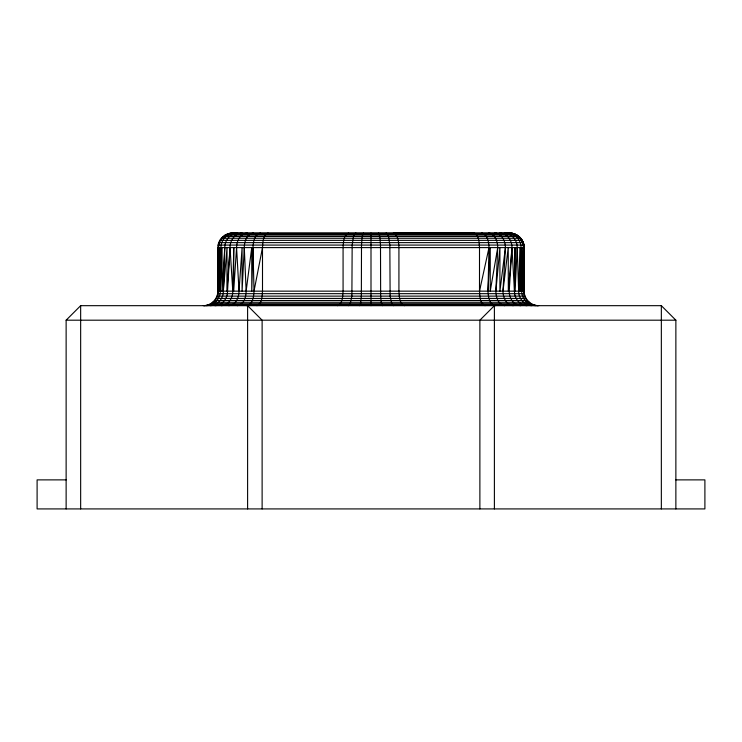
<?xml version="1.0" encoding="UTF-8"?>
<svg xmlns="http://www.w3.org/2000/svg" width="742" height="742" viewBox="0 0 742 742"><rect width="100%" height="100%" fill="white"/><g stroke="black" fill="none" stroke-linecap="round" stroke-linejoin="round"><path stroke-width="1.11" d="M232.988 233.081C225.243 232.96 218.482 239.898 218.621 247.605L218.463 291.152C218.602 298.868 211.813 305.797 204.069 305.676M511.266 233.266L509.012 233.081C516.757 232.96 523.518 239.898 523.379 247.605L523.017 291.152L523.045 247.605L521.691 291.152C521.543 298.729 528.035 305.778 535.715 305.676M527.052 305.676C519.595 305.639 514.299 298.173 514.466 291.152L514.967 247.605L515.069 291.152L517.211 247.605C517.387 240.371 511.628 233.053 504.087 233.081L506.137 233.266M203.327 305.676C211.09 305.806 217.972 298.915 217.842 291.152L217.842 247.605C217.712 239.842 224.594 232.951 232.357 233.081L509.643 233.081C517.406 232.905 524.334 239.842 524.158 247.605L523.537 291.152C523.398 298.868 530.187 305.797 537.931 305.676M206.285 305.676C213.965 305.778 220.457 298.729 220.309 291.152L220.958 247.605C220.801 240.074 227.182 232.988 234.852 233.081M218.621 247.605L217.842 291.152L524.158 291.152C524.028 298.915 530.91 305.806 538.673 305.676M221.255 305.676C228.527 305.5 232.932 297.783 232.784 291.152L233.776 247.605L233.674 291.152L236.577 247.605C236.466 241.252 240.232 233.396 247.346 233.081M495.276 305.676C489.117 304.359 488.217 296.383 487.986 291.152L489.006 247.605C488.811 242.319 487.754 234.314 481.521 233.081L482.69 233.266M509.327 233.266L507.148 233.081C514.818 232.988 521.199 240.074 521.042 247.605L519.957 291.152L519.947 247.605L518.658 291.152C518.482 298.497 524.483 305.732 532.07 305.676M260.479 233.081C254.246 234.314 253.189 242.319 252.994 247.605L251.761 291.152L251.751 247.605L246.14 291.152C246.094 296.837 243.951 304.897 237.282 305.676M209.93 305.676C217.517 305.732 223.518 298.497 223.342 291.152L224.789 247.605C224.613 240.371 230.372 233.053 237.913 233.081M256.918 305.676C262.306 303.599 262.084 296.021 262.501 291.152L262.501 247.605C262.918 242.736 262.696 235.158 268.085 233.081M220.309 291.152L222.053 247.605L222.043 291.152L224.789 247.605M504.718 305.676C498.049 304.897 495.906 296.837 495.86 291.152L497.715 247.605C497.697 241.79 495.248 233.749 488.486 233.081L489.933 233.266M252.994 247.605L254.014 291.152C253.783 296.383 252.883 304.359 246.724 305.676M220.958 247.605L218.983 291.152L218.955 247.605L218.463 291.152L217.842 247.605L524.158 247.605L524.158 291.152L523.481 253.337M253.514 233.081C246.752 233.749 244.303 241.79 244.285 247.605L242.077 291.152L242.087 247.605L239.026 291.152C239.1 297.329 235.761 305.268 228.749 305.676M487.986 291.152L490.249 247.605L490.239 291.152L497.715 247.605M513.251 305.676C506.239 305.268 502.9 297.329 502.974 291.152L505.423 247.605C505.534 241.252 501.768 233.396 494.654 233.081L496.333 233.266M223.342 291.152L227.033 247.605L226.931 291.152L230.029 247.605C229.872 240.77 234.741 233.173 242.105 233.081M495.86 291.152L499.913 247.605L499.923 291.152L505.423 247.605M502.974 291.152L508.224 247.605L508.326 291.152L511.971 247.605C512.128 240.77 507.259 233.173 499.895 233.081L501.777 233.266M254.014 291.152L262.501 247.605M485.082 305.676C479.694 303.599 479.916 296.021 479.499 291.152L489.006 247.605M66.131 508.919L66.131 320.192L80.655 305.676L661.345 305.676L675.869 320.192L675.869 508.919M363.376 233.081L362.152 236.485L361.502 245.083L361.354 296.123L360.519 303.728L359.564 305.676M355.891 233.081L354.593 233.962L353.461 236.485L352.162 245.083L351.884 296.123L350.224 303.728L348.332 305.676M348.657 233.081C343.268 235.158 343.49 242.736 343.073 247.605L343.073 291.152C342.656 296.021 342.878 303.599 337.489 305.676M214.948 305.676C222.405 305.639 227.701 298.173 227.534 291.152L230.029 247.605L232.784 291.152M229.835 233.303L512.166 233.303C518.918 234.426 524.232 240.751 524.158 247.605M516.228 234.667L513.455 233.795L518.176 235.854L521.385 239.072L523.444 243.116L523.982 245.333L523.203 245.333M227.395 233.962L514.605 233.962M225.104 235.029L516.896 235.029M518.176 235.854L517.452 235.854L519.91 237.338M223.027 236.485L518.973 236.485M221.237 238.275L520.763 238.275M520.634 239.072L521.385 239.072M219.79 240.343L522.21 240.343M521.812 241.011L522.572 241.011M218.714 242.634L523.286 242.634M522.674 243.116L523.444 243.116M218.065 245.083L523.935 245.083M217.619 293.674L524.381 293.674M216.97 296.123L525.03 296.123M215.894 298.414L526.106 298.414M214.447 300.482L527.553 300.482M212.657 302.272L529.343 302.272M210.58 303.728L531.42 303.728M208.289 304.795L533.711 304.795M205.849 305.454L536.151 305.454M66.131 320.192L675.869 320.192M66.131 479.879L37.1 479.879L37.1 508.919L704.9 508.919L704.9 479.879L675.869 479.879M479.499 291.152L479.499 247.605C479.082 242.736 479.304 235.158 473.915 233.081L474.787 233.266L393.343 233.081L403.472 233.359M509.643 233.081L512.166 233.303M520.745 305.676C513.473 305.5 509.068 297.783 509.216 291.152L511.971 247.605L514.466 291.152M404.511 305.676C399.122 303.599 399.344 296.021 398.927 291.152L398.927 247.605C398.63 242.717 398.565 236.54 394.308 233.303M511.915 233.266L514.132 233.795M386.109 233.081L387.407 233.962L388.539 236.485L389.838 245.083L390.116 296.123L391.776 303.728L393.668 305.676M378.624 233.081L379.848 236.485L380.498 245.083L380.646 296.123L381.212 302.272L382.436 305.676M236.577 247.605L239.026 291.152M244.285 247.605L246.14 291.152M517.211 247.605L518.658 291.152M521.042 247.605L521.691 291.152M523.472 285.42L523.537 291.152L523.379 247.605M661.345 305.676L661.345 508.919M494.395 508.919L494.395 305.676L479.879 320.192L479.879 508.919M371 233.081L371 305.676M262.121 508.919L262.121 320.192L247.605 305.676L247.605 508.919M80.655 305.676L80.655 508.919"/></g></svg>
